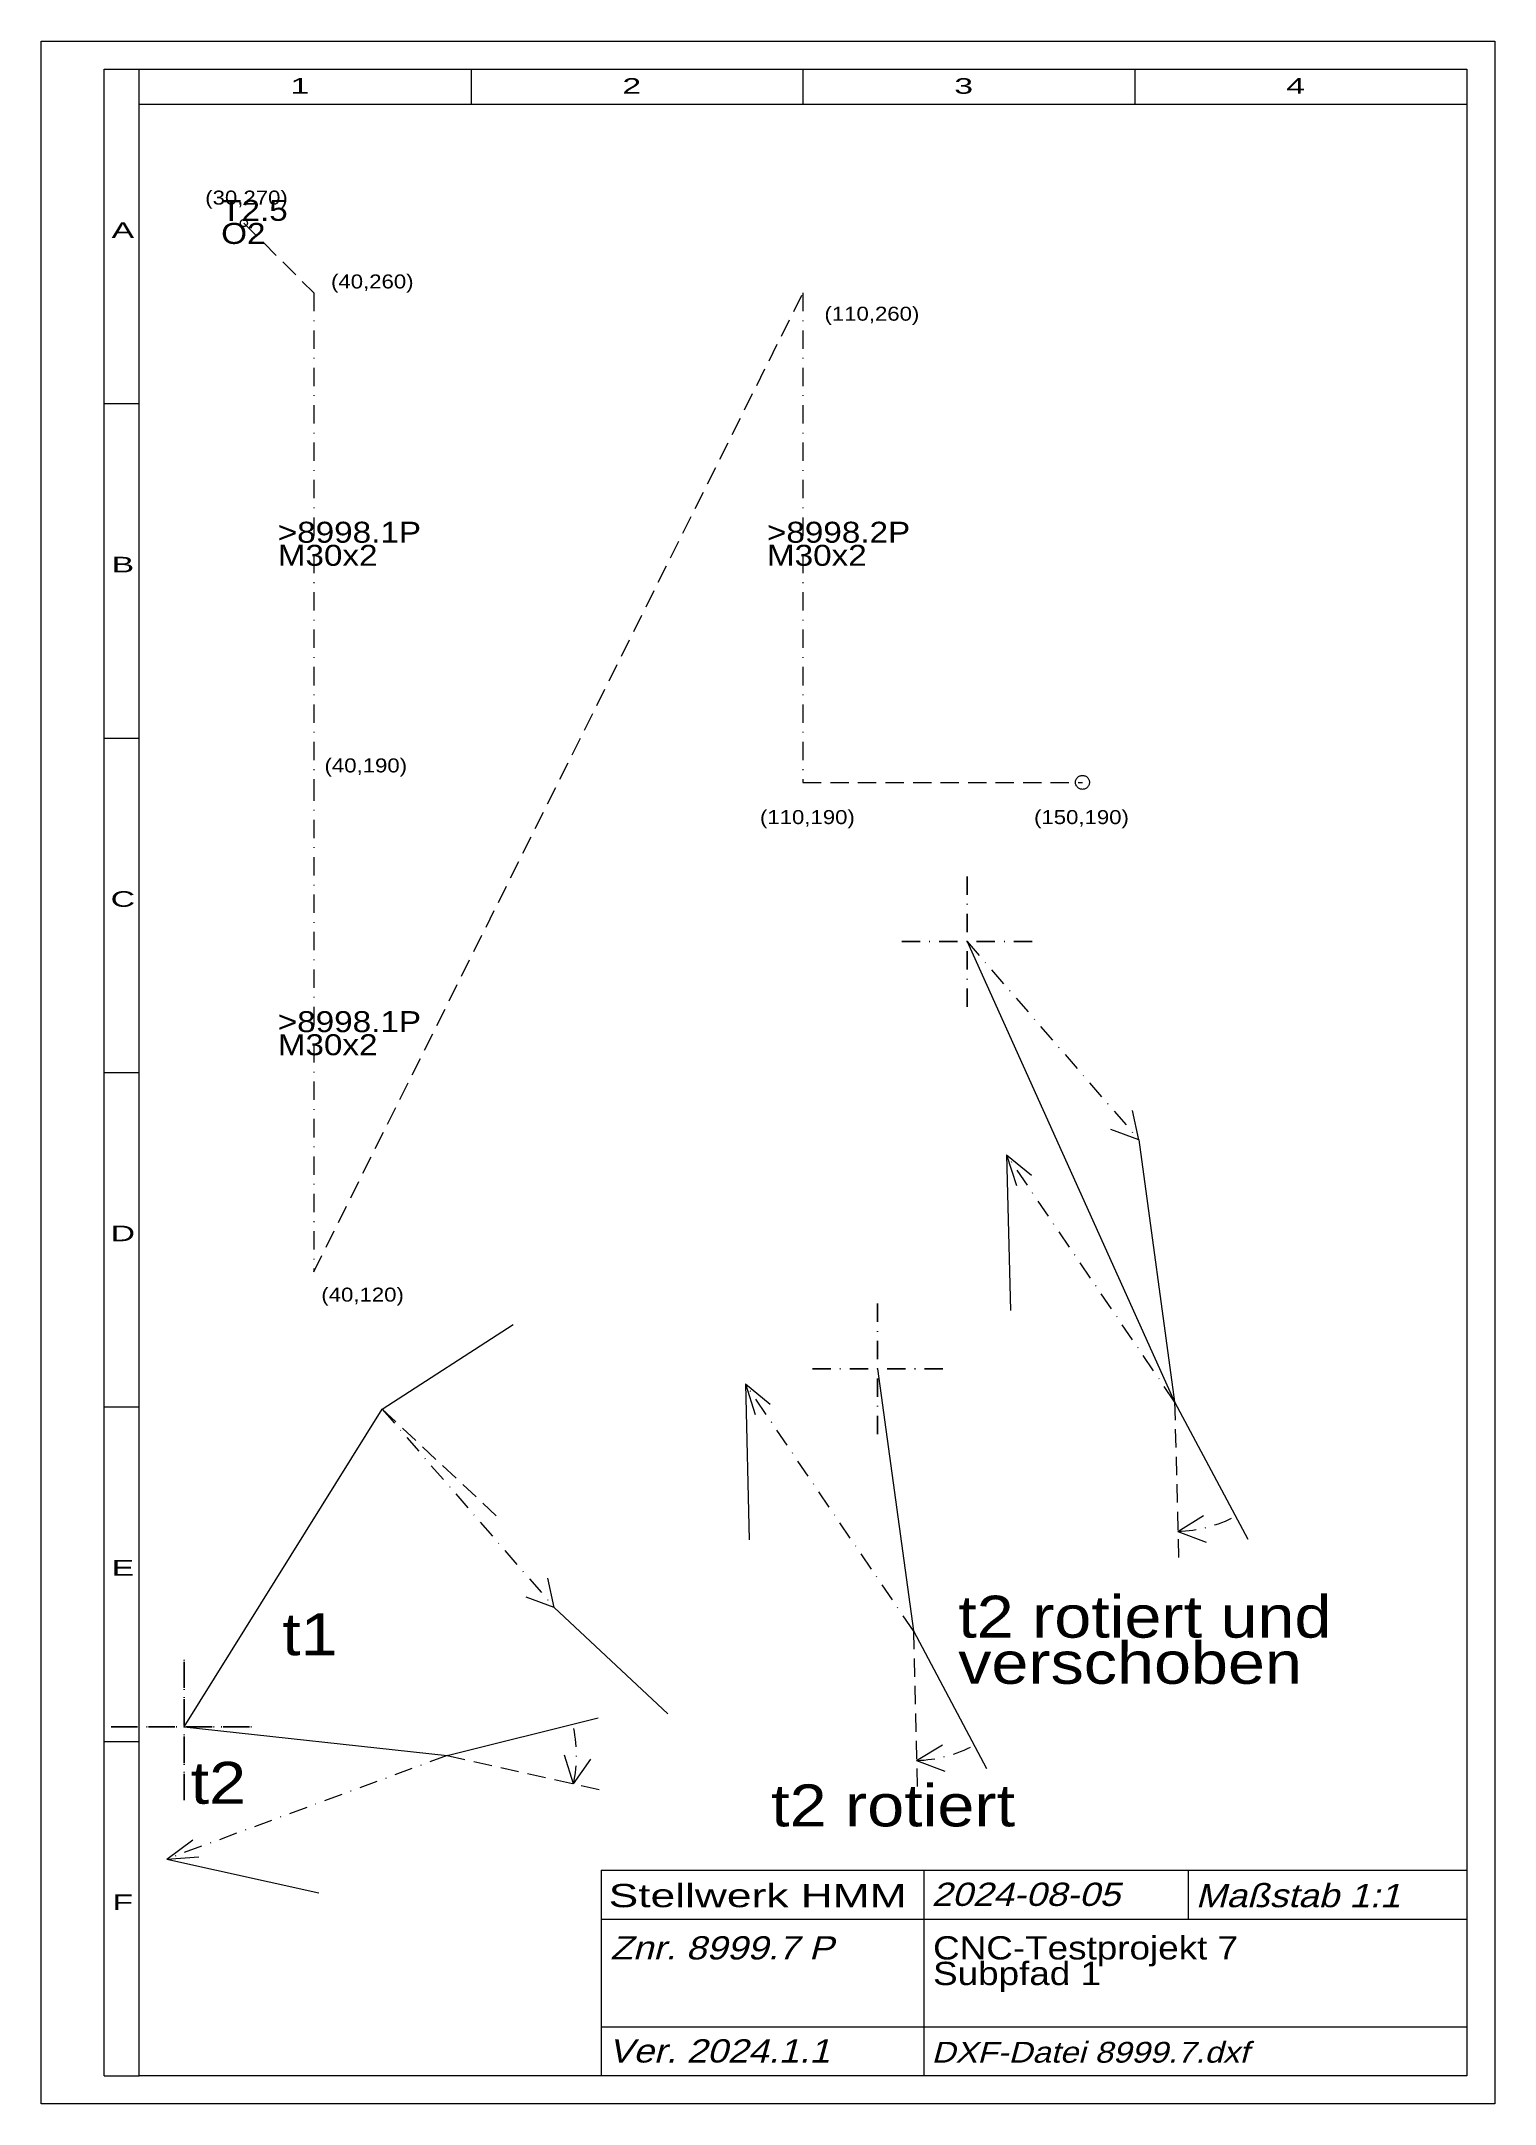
# Model space of a CAD drawing. Extents: x 1 to 209, y 1 to 296.
import ezdxf
from ezdxf.enums import TextEntityAlignment as Align

# ---------------------------------------------------------------- set-up
doc = ezdxf.new("R2010")
doc.units = 0
doc.header["$LTSCALE"] = 5.25
for name, pattern in [('DASHDOT', [1, 0.5, -0.25, 0, -0.25]), ('DASHED', [0.75, 0.5, -0.25]), ('PHANTOM', [2.5, 1.25, -0.25, 0.25, -0.25, 0.25, -0.25])]:
    doc.linetypes.add(name, pattern=pattern)
for name, color, linetype, lineweight in [('8999_7P', 30, 'CONTINUOUS', 0), ('BESCHRIFTUNG', 7, 'CONTINUOUS', 25), ('BESCHRIFTUNG0', 7, 'CONTINUOUS', 25), ('KONSTRUKTION', 7, 'CONTINUOUS', 0), ('MITTELLINIEN', 5, 'DASHDOT', 25), ('STANDARD', 7, 'CONTINUOUS', 0)]:
    doc.layers.add(name, color=color, linetype=linetype, lineweight=lineweight)
doc.styles.add('Arial', font='arial.ttf')

msp = doc.modelspace()

# ---------------------------------------------------------------- linework, layer by layer
at = {"layer": '8999_7P', "linetype": 'DASHED'}
for p, q in [((30, 270), (40, 260)), ((40, 120), (110, 260)), ((110, 190), (150, 190))]:
    msp.add_line(p, q, dxfattribs=at)
at = {"layer": '8999_7P', "linetype": 'DASHDOT'}
for p, q in [((40, 260), (40, 190)), ((110, 260), (110, 190)), ((40, 190), (40, 120))]:
    msp.add_line(p, q, dxfattribs=at)
at = {"layer": '8999_7P', "linetype": 'PHANTOM'}
for centre, radius in [((30, 270), 0.5), ((150, 190), 1)]:
    msp.add_circle(centre, radius, dxfattribs=at)
at = {"layer": 'KONSTRUKTION', "linetype": 'DASHDOT'}
for p, q in [((133.48, 167.22), (158.07, 138.89)), ((49.81, 100.34), (74.4, 72))]:
    msp.add_line(p, q, dxfattribs=at)
at = {"layer": 'KONSTRUKTION', "color": 94}
msp.add_line((133.48, 167.22), (163.19, 101.41), dxfattribs=at)
at = {"layer": 'KONSTRUKTION'}
for p, q in [((158.07, 138.89), (157.18, 143.05)), ((158.07, 138.89), (154.07, 140.36)), ((49.81, 100.34), (68.52, 112.45)), ((21.47, 54.89), (49.81, 100.34)), ((74.4, 72), (73.5, 76.17)), ((74.4, 72), (70.4, 73.47)), ((74.4, 72), (90.68, 56.78))]:
    msp.add_line(p, q, dxfattribs=at)
at = {"layer": 'KONSTRUKTION', "color": 5}
for p, q in [((158.07, 138.89), (163.19, 101.41)), ((139.14, 136.74), (139.69, 114.45)), ((101.76, 103.97), (102.31, 81.68)), ((120.69, 106.12), (125.81, 68.64)), ((163.19, 101.41), (173.67, 81.73)), ((125.81, 68.64), (136.29, 48.97)), ((59.07, 50.79), (80.7, 56.2)), ((21.47, 54.89), (59.07, 50.79)), ((18.98, 36), (40.73, 31.15))]:
    msp.add_line(p, q, dxfattribs=at)
at = {"layer": 'KONSTRUKTION', "color": 5, "linetype": 'DASHDOT'}
for p, q in [((163.19, 101.41), (139.14, 136.74)), ((125.81, 68.64), (101.76, 103.97)), ((59.07, 50.79), (18.98, 36))]:
    msp.add_line(p, q, dxfattribs=at)
at = {"layer": 'KONSTRUKTION', "color": 30}
for p, q in [((139.14, 136.74), (142.7, 133.81)), ((139.14, 136.74), (140.56, 132.35)), ((101.76, 103.97), (103.18, 99.59)), ((101.76, 103.97), (105.32, 101.04)), ((163.65, 82.87), (167.34, 85.12)), ((163.65, 82.87), (167.68, 81.31)), ((77.17, 46.76), (75.88, 50.88)), ((77.17, 46.76), (79.66, 50.28)), ((126.27, 50.11), (129.96, 52.35)), ((126.27, 50.11), (130.3, 48.55)), ((18.98, 36), (22.68, 38.75)), ((18.98, 36), (23.57, 36.32))]:
    msp.add_line(p, q, dxfattribs=at)
at = {"layer": 'KONSTRUKTION', "linetype": 'DASHED'}
msp.add_line((49.81, 100.34), (66.09, 85.11), dxfattribs=at)
at = {"layer": 'KONSTRUKTION', "color": 5, "linetype": 'DASHED'}
for p, q in [((163.19, 101.41), (163.75, 79.12)), ((125.81, 68.64), (126.36, 46.36)), ((59.07, 50.79), (80.83, 45.94))]:
    msp.add_line(p, q, dxfattribs=at)
at = {"layer": 'KONSTRUKTION', "color": 5, "linetype": 'DASHDOT'}
for centre, start, end in [((163.19, 101.41), 271.4211, 298.0362), ((59.07, 50.79), 347.4211, 374.0362), ((125.81, 68.64), 271.4211, 298.0362)]:
    msp.add_arc(centre, 18.54, start, end, dxfattribs=at)
at = {"layer": 'MITTELLINIEN'}
for p, q in [((133.48, 157.88), (133.48, 176.56)), ((124.14, 167.22), (142.82, 167.22)), ((120.69, 96.78), (120.69, 115.46)), ((111.35, 106.12), (130.03, 106.12)), ((21.47, 44.42), (21.47, 65.36)), ((21.47, 45.56), (21.47, 64.23)), ((11, 54.89), (31.94, 54.89)), ((12.13, 54.89), (30.81, 54.89))]:
    msp.add_line(p, q, dxfattribs=at)
at = {"layer": 'STANDARD'}
for p, q in [((1, 1), (1, 296)), ((1, 296), (209, 296)), ((209, 296), (209, 1)), ((10, 5), (10, 292)), ((10, 292), (15, 292)), ((15, 292), (205, 292)), ((15, 287), (15, 292)), ((62.5, 292), (62.5, 287)), ((110, 292), (110, 287)), ((157.5, 292), (157.5, 287)), ((205, 292), (205, 287)), ((15, 287), (205, 287)), ((15, 5), (15, 287)), ((205, 287), (205, 5)), ((10, 244.17), (15, 244.17)), ((10, 196.33), (15, 196.33)), ((205, 182.12), (205, 5.12)), ((10, 148.5), (15, 148.5)), ((10, 100.67), (15, 100.67)), ((10, 52.83), (15, 52.83)), ((10, 5), (15, 5)), ((205, 5), (15, 5)), ((209, 1), (1, 1))]:
    msp.add_line(p, q, dxfattribs=at)
at = {"layer": 'STANDARD', "lineweight": 0}
for p, q in [((81.11, 34.4), (205, 34.4)), ((81.11, 34.4), (81.11, 5)), ((127.31, 34.4), (127.31, 5)), ((165.11, 34.4), (165.11, 27.4)), ((81.11, 27.4), (205, 27.4)), ((81.11, 12), (205, 12))]:
    msp.add_line(p, q, dxfattribs=at)

# ---------------------------------------------------------------- texts
at = {"layer": '8999_7P', "char_height": 3, "attachment_point": 7, "line_spacing_factor": 0.66, "style": 'Arial'}
for s, insert in [('\\W1.135114;T2.5\\PO2', (26.75, 266.97)), ('\\W1.135110;>8998.1P\\PM30x2', (34.85, 220.93)), ('\\W1.135110;>8998.2P\\PM30x2', (104.85, 220.93)), ('\\W1.135110;>8998.1P\\PM30x2', (34.85, 150.93))]:
    msp.add_mtext(s, dxfattribs=dict(at, insert=insert))
at = {"layer": 'BESCHRIFTUNG', "style": 'Arial'}
for s, height, width, p in [('(30,270)', 2, 1.135129, (24.47, 272.64)), ('(40,260)', 2, 1.135129, (42.47, 260.64)), ('(110,260)', 2, 1.135131, (113.08, 256.03)), ('(40,190)', 2, 1.135129, (41.54, 191.42)), ('(110,190)', 2, 1.135131, (103.85, 184.03)), ('(150,190)', 2, 1.135131, (143.07, 184.03)), ('(40,120)', 2, 1.135129, (41.08, 115.73)), ('t1', 6, 1.135121, (35.48, 65.15))]:
    msp.add_text(s, height=height, dxfattribs=dict(at, width=width)).set_placement(p)
at = {"layer": 'BESCHRIFTUNG', "color": 5, "style": 'Arial'}
for s, width, p in [('t2', 1.13512, (22.38, 43.9)), ('t2 rotiert', 1.135094, (105.45, 40.67))]:
    msp.add_text(s, height=6, dxfattribs=dict(at, width=width)).set_placement(p)
at = {"layer": 'BESCHRIFTUNG', "color": 94, "insert": (132.22, 60.98), "char_height": 6, "attachment_point": 7, "line_spacing_factor": 0.66, "style": 'Arial'}
msp.add_mtext('\\W1.135108;t2 rotiert und\\Pverschoben', dxfattribs=at)
at = {"layer": 'BESCHRIFTUNG0', "style": 'Arial', "width": 1.365378}
msp.add_text('Stellwerk HMM', height=3.325, dxfattribs=at).set_placement((82.2, 32.44), align=Align.TOP_LEFT)
at = {"layer": 'BESCHRIFTUNG0', "style": 'Arial', "oblique": 15}
for s, height, width, p in [('2024-08-05', 3.325, 1.135137, (128.4, 32.62)), ('Maßstab 1:1', 3.325, 1.134935, (166.2, 32.44)), ('Znr. 8999.7 P', 3.325, 1.134923, (82.42, 24.96)), ('Ver. 2024.1.1', 3.325, 1.135102, (82.2, 10.22)), ('DXF-Datei 8999.7.dxf', 2.975, 1.134957, (128.4, 9.85))]:
    msp.add_text(s, height=height, dxfattribs=dict(at, width=width)).set_placement(p, align=Align.TOP_LEFT)
at = {"layer": 'BESCHRIFTUNG0', "insert": (128.62, 24.96), "char_height": 3.325, "attachment_point": 1, "line_spacing_factor": 0.66, "style": 'Arial'}
msp.add_mtext('\\W1.134991;CNC-Testprojekt 7\\PSubpfad 1', dxfattribs=at)
at = {"layer": 'STANDARD', "style": 'Arial'}
for s, width, p in [('1', 1.547923, (38, 290.72)), ('2', 1.547922, (85.5, 290.72)), ('3', 1.547923, (133, 290.72)), ('4', 1.547923, (180.5, 290.72)), ('A', 1.547987, (12.68, 270.1)), ('B', 1.547987, (12.68, 222.26)), ('C', 1.548103, (12.68, 174.43)), ('D', 1.548104, (12.68, 126.6)), ('E', 1.547987, (12.68, 78.76)), ('F', 1.547769, (12.68, 30.93))]:
    msp.add_text(s, height=2.23, dxfattribs=dict(at, width=width)).set_placement(p, align=Align.TOP_CENTER)

doc.saveas('drawing.dxf')
